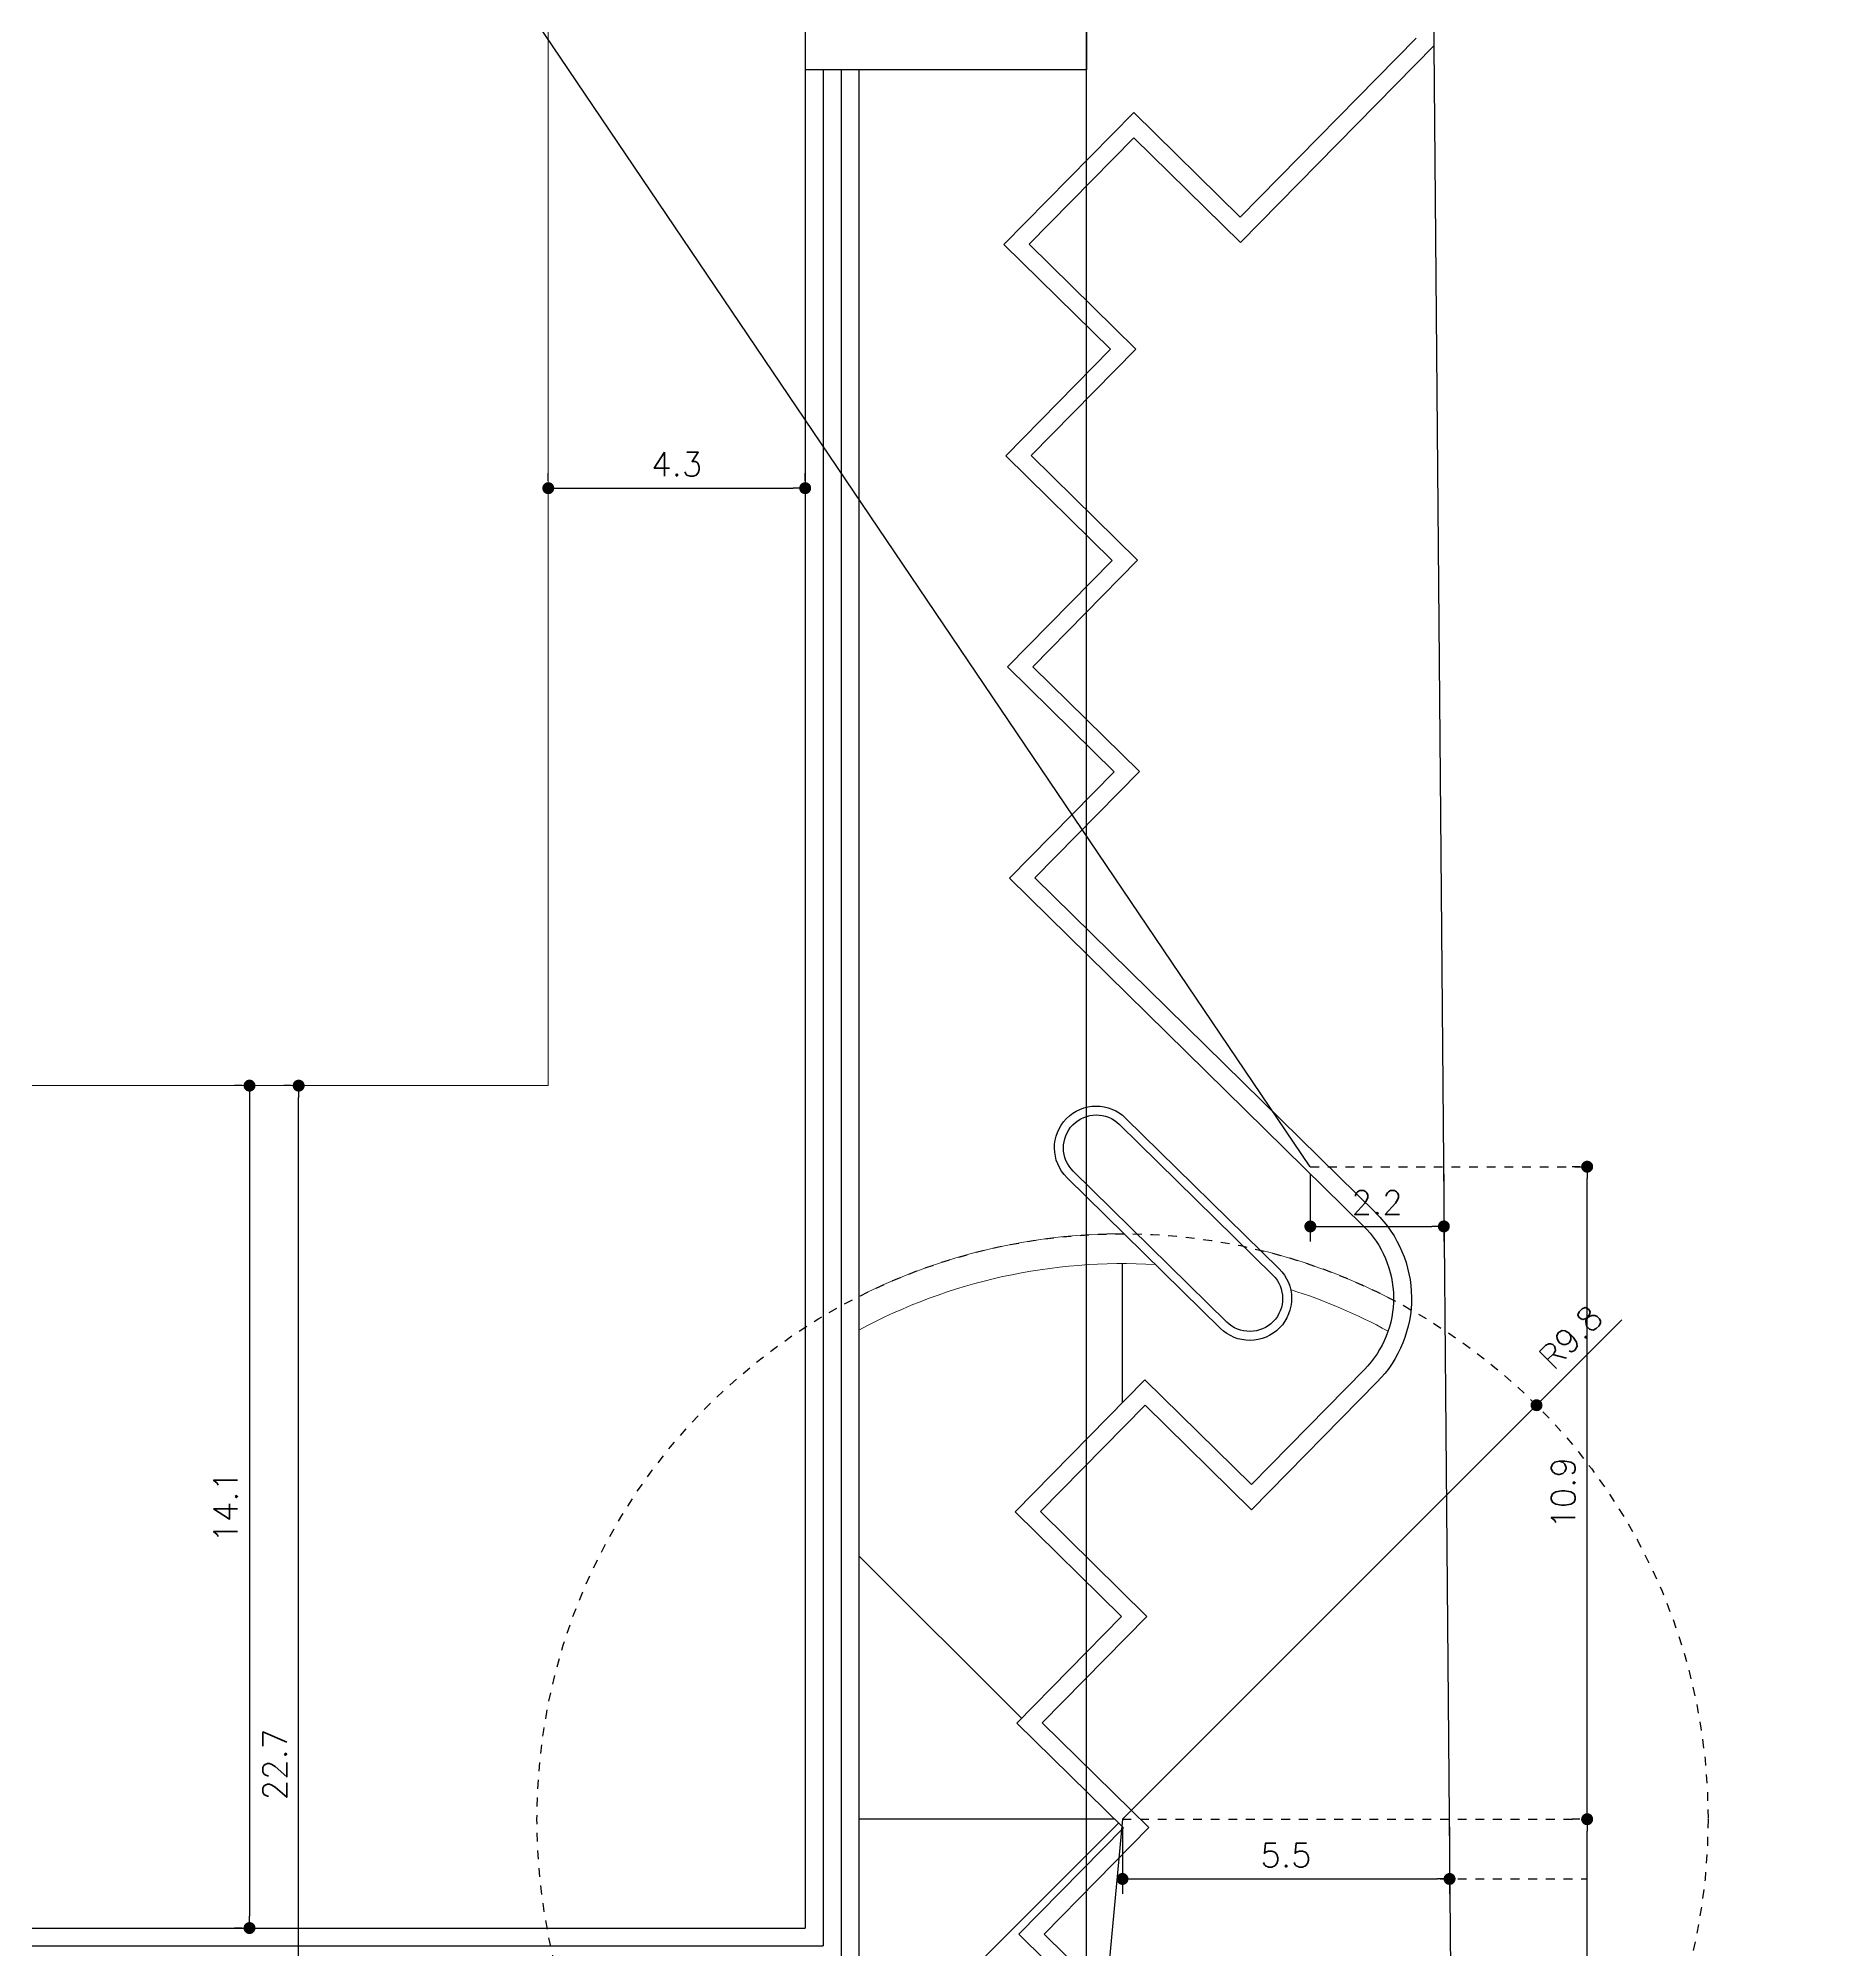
# Model space of a CAD drawing. Extents: x 387222 to 388513, y 9633222 to 9634061.
# Drawn here: x 388137.01 to 388166.95, y 9633349.85 to 9633381.84 of the extents above; entities that cross this region are included whole.
import ezdxf

# ---------------------------------------------------------------- set-up
doc = ezdxf.new("R2010")
doc.units = 0
doc.header["$LTSCALE"] = 0.04921259842519685
doc.header["$PDSIZE"] = -2.5
doc.linetypes.add('ACAD_PROJEÇÃO', pattern=[0.2, 0.1, -0.1])
doc.layers.get('Defpoints').update_dxf_attribs({"color": 8})
for name, color, linetype in [('AI-Cotas', 12, 'Continuous'), ('Camada 1', 7, 'Continuous'), ('CORTE', 6, 'Continuous'), ('MEIO-FIO', 3, 'Continuous'), ('P08', 8, 'Continuous'), ('P2', 2, 'Continuous'), ('PROJEÇÃO', 8, 'ACAD_PROJEÇÃO')]:
    doc.layers.add(name, color=color, linetype=linetype)
doc.layers.add('ARQ_ALVENARIA', color=1, linetype='Continuous', lineweight=0)
doc.layers.add('ARQ_PISO', color=7, linetype='Continuous', lineweight=13)
doc.styles.add('RS200', font='romans.shx', dxfattribs={"height": 0.4})
doc.dimstyles.new('Cota 200', dxfattribs={"dimscale": 0.2, "dimtxt": 0.4, "dimasz": 1, "dimexe": 1.25, "dimexo": 0.625, "dimgap": 1, "dimtad": 1, "dimzin": 4, "dimdsep": 46, "dimtxsty": 'RS200', "dimblk": 'DOT', "dimcen": 0.1, "dimclrt": 2, "dimadec": 0, "dimazin": 0, "dimtfac": 1, "dimtix": 1, "dimtmove": 0, "dimatfit": 3, "dimldrblk": 'DOT', "dimfxl": 1, "dimarcsym": 0})

# ---------------------------------------------------------------- blocks, each defined once
blk = doc.blocks.new('_Dot')
at = {"color": 0, "linetype": 'ByBlock', "lineweight": -2}
blk.add_line((-0.5, 0), (-1, 0), dxfattribs=at)
at = {"color": 0, "linetype": 'ByBlock', "const_width": 0.5}
blk.add_lwpolyline([(-0.25, 0, 1), (0.25, 0, 1)], format="xyb", close=True, dxfattribs=at)
blk = doc.blocks.new('*D337')
at = {"layer": 'AI-Cotas', "color": 0, "lineweight": -2, "transparency": 16777216}
for p, q in [((388141.2457354022, 9633364.313424403), (388141.1207354022, 9633364.313424403)), ((388141.3707354022, 9633341.786097286), (388141.3707354022, 9633364.113424404)), ((388141.2457354022, 9633341.586097287), (388141.1207354022, 9633341.586097287))]:
    blk.add_line(p, q, dxfattribs=at)
at = {"layer": 'Defpoints', "color": 0, "transparency": 16777216}
for p in [(388141.3707354022, 9633364.313424403), (388141.3707354022, 9633364.313424403), (388141.3707354022, 9633341.586097287)]:
    blk.add_point(p, dxfattribs=at)
at = {"layer": 'AI-Cotas', "color": 0, "lineweight": -2, "transparency": 16777216, "xscale": 0.2, "yscale": 0.2, "zscale": 0.2}
for p, rotation in [((388141.3707354022, 9633364.313424403), 90), ((388141.3707354022, 9633341.586097287), 270)]:
    blk.add_blockref('_Dot', p, dxfattribs=dict(at, rotation=rotation))
at = {"layer": 'AI-Cotas', "color": 2, "transparency": 16777216, "insert": (388140.9707354006, 9633352.949760845), "char_height": 0.4, "attachment_point": 5, "rotation": 90, "style": 'RS200'}
blk.add_mtext('22.7', dxfattribs=at)
blk = doc.blocks.new('*D350')
at = {"layer": 'AI-Cotas', "color": 0, "lineweight": -2, "transparency": 16777216}
for p, q in [((388162.8108443347, 9633352.03482266), (388162.6858443347, 9633352.03482266)), ((388162.9358443347, 9633321.604911605), (388162.9358443347, 9633351.83482266)), ((388162.8108443347, 9633321.404911606), (388162.6858443347, 9633321.404911606))]:
    blk.add_line(p, q, dxfattribs=at)
at = {"layer": 'Defpoints', "color": 0, "transparency": 16777216}
for p in [(388162.9358443347, 9633352.03482266), (388162.9358443347, 9633352.03482266), (388162.9358443347, 9633321.404911606)]:
    blk.add_point(p, dxfattribs=at)
at = {"layer": 'AI-Cotas', "color": 0, "lineweight": -2, "transparency": 16777216, "xscale": 0.2, "yscale": 0.2, "zscale": 0.2}
for p, rotation in [((388162.9358443347, 9633352.03482266), 90), ((388162.9358443347, 9633321.404911606), 270)]:
    blk.add_blockref('_Dot', p, dxfattribs=dict(at, rotation=rotation))
at = {"layer": 'AI-Cotas', "color": 2, "transparency": 16777216, "insert": (388162.5358443331, 9633336.719867133), "char_height": 0.4, "attachment_point": 5, "rotation": 90, "style": 'RS200'}
blk.add_mtext('30.6', dxfattribs=at)
blk = doc.blocks.new('*D351')
at = {"layer": 'AI-Cotas', "color": 0, "lineweight": -2, "transparency": 16777216}
for p, q in [((388155.1587425274, 9633351.90982266), (388155.1587425274, 9633350.78482266)), ((388160.6331518152, 9633351.90982266), (388160.6331518152, 9633350.78482266)), ((388155.3587425274, 9633351.03482266), (388160.4331518152, 9633351.03482266))]:
    blk.add_line(p, q, dxfattribs=at)
at = {"layer": 'Defpoints', "color": 0, "transparency": 16777216}
for p in [(388155.1587425274, 9633352.03482266), (388160.6331518152, 9633352.03482266), (388160.6331518152, 9633351.03482266)]:
    blk.add_point(p, dxfattribs=at)
at = {"layer": 'AI-Cotas', "color": 0, "lineweight": -2, "transparency": 16777216, "xscale": 0.2, "yscale": 0.2, "zscale": 0.2, "rotation": 180}
blk.add_blockref('_Dot', (388155.1587425274, 9633351.03482266), dxfattribs=at)
at = {"layer": 'AI-Cotas', "color": 0, "lineweight": -2, "transparency": 16777216, "xscale": 0.2, "yscale": 0.2, "zscale": 0.2}
blk.add_blockref('_Dot', (388160.6331518152, 9633351.03482266), dxfattribs=at)
at = {"layer": 'AI-Cotas', "color": 2, "transparency": 16777216, "insert": (388157.8959471713, 9633351.43482266), "char_height": 0.4, "attachment_point": 5, "style": 'RS200'}
blk.add_mtext('5.5', dxfattribs=at)
blk = doc.blocks.new('*D336')
at = {"layer": 'AI-Cotas', "color": 0, "lineweight": -2, "transparency": 16777216}
for p, q in [((388163.5160712451, 9633360.392151382), (388162.2298103394, 9633359.105890475)), ((388155.1587425331, 9633352.03482266), (388162.0883889822, 9633358.964469118))]:
    blk.add_line(p, q, dxfattribs=at)
at = {"layer": 'Defpoints', "color": 0, "transparency": 16777216}
for p in [(388162.0883889822, 9633358.964469118), (388155.1587425331, 9633352.03482266)]:
    blk.add_point(p, dxfattribs=at)
at = {"layer": 'AI-Cotas', "color": 0, "lineweight": -2, "transparency": 16777216, "xscale": 0.2, "yscale": 0.2, "zscale": 0.2, "rotation": 225.0000000346516}
blk.add_blockref('_Dot', (388162.0883889822, 9633358.964469118), dxfattribs=at)
at = {"layer": 'AI-Cotas', "color": 2, "transparency": 16777216, "insert": (388162.6608087551, 9633360.102574317), "char_height": 0.4, "attachment_point": 5, "rotation": 45.000000034651634, "style": 'RS200'}
blk.add_mtext('R9.8', dxfattribs=at)
blk = doc.blocks.new('*D352')
at = {"layer": 'AI-Cotas', "color": 0, "lineweight": -2, "transparency": 16777216}
for p, q in [((388155.1587425218, 9633352.034822663), (388153.8750218314, 9633338.294660324)), ((388153.651766059, 9633335.905066874), (388153.8564171838, 9633338.095527537))]:
    blk.add_line(p, q, dxfattribs=at)
at = {"layer": 'Defpoints', "color": 0, "transparency": 16777216}
for p in [(388155.1587425218, 9633352.034822663), (388153.8750218314, 9633338.294660324)]:
    blk.add_point(p, dxfattribs=at)
at = {"layer": 'AI-Cotas', "color": 0, "lineweight": -2, "transparency": 16777216, "xscale": 0.2, "yscale": 0.2, "zscale": 0.2, "rotation": 84.66244414944646}
blk.add_blockref('_Dot', (388153.8750218314, 9633338.294660324), dxfattribs=at)
at = {"layer": 'AI-Cotas', "color": 2, "transparency": 16777216, "insert": (388153.346523723, 9633336.937940106), "char_height": 0.4, "attachment_point": 5, "rotation": 84.66244414944646, "style": 'RS200'}
blk.add_mtext('R13.8', dxfattribs=at)
blk = doc.blocks.new('*D360')
at = {"layer": 'AI-Cotas', "color": 0, "lineweight": -2, "transparency": 16777216}
for p, q in [((388137.0763075948, 9633394.355063997), (388138.3084367979, 9633392.5324676)), ((388158.3025334077, 9633362.956698792), (388138.4204485435, 9633392.366777018))]:
    blk.add_line(p, q, dxfattribs=at)
at = {"layer": 'Defpoints', "color": 0, "transparency": 16777216}
for p in [(388138.4204485435, 9633392.366777018), (388158.3025334077, 9633362.956698792)]:
    blk.add_point(p, dxfattribs=at)
at = {"layer": 'AI-Cotas', "color": 0, "lineweight": -2, "transparency": 16777216, "xscale": 0.2, "yscale": 0.2, "zscale": 0.2, "rotation": 304.0598593146813}
blk.add_blockref('_Dot', (388138.4204485435, 9633392.366777018), dxfattribs=at)
at = {"layer": 'AI-Cotas', "color": 2, "transparency": 16777216, "insert": (388137.9677474881, 9633393.75063458), "char_height": 0.4, "attachment_point": 5, "rotation": 304.0598593146813, "style": 'RS200'}
blk.add_mtext('R35.5', dxfattribs=at)
blk = doc.blocks.new('*D361')
at = {"layer": 'AI-Cotas', "color": 0, "lineweight": -2, "transparency": 16777216}
for p, q in [((388162.8108443347, 9633362.956698794), (388162.6858443347, 9633362.956698794)), ((388162.9358443347, 9633352.234822659), (388162.9358443347, 9633362.756698795)), ((388162.8108443347, 9633352.03482266), (388162.6858443347, 9633352.03482266))]:
    blk.add_line(p, q, dxfattribs=at)
at = {"layer": 'Defpoints', "color": 0, "transparency": 16777216}
for p in [(388162.9358443347, 9633362.956698794), (388162.9358443347, 9633362.956698794), (388162.9358443347, 9633352.03482266)]:
    blk.add_point(p, dxfattribs=at)
at = {"layer": 'AI-Cotas', "color": 0, "lineweight": -2, "transparency": 16777216, "xscale": 0.2, "yscale": 0.2, "zscale": 0.2}
for p, rotation in [((388162.9358443347, 9633362.956698794), 90), ((388162.9358443347, 9633352.03482266), 270)]:
    blk.add_blockref('_Dot', p, dxfattribs=dict(at, rotation=rotation))
at = {"layer": 'AI-Cotas', "color": 2, "transparency": 16777216, "insert": (388162.5358443331, 9633357.495760728), "char_height": 0.4, "attachment_point": 5, "rotation": 90, "style": 'RS200'}
blk.add_mtext('10.9', dxfattribs=at)
blk = doc.blocks.new('*D362')
at = {"layer": 'AI-Cotas', "color": 0, "lineweight": -2, "transparency": 16777216}
for p, q in [((388158.3025333946, 9633362.831698794), (388158.3025333946, 9633361.706698794)), ((388160.5372295053, 9633362.831698794), (388160.5372295053, 9633361.706698794)), ((388158.5025333946, 9633361.956698794), (388160.3372295053, 9633361.956698794))]:
    blk.add_line(p, q, dxfattribs=at)
at = {"layer": 'Defpoints', "color": 0, "transparency": 16777216}
for p in [(388158.3025333946, 9633362.956698794), (388160.5372295053, 9633362.956698794), (388160.5372295053, 9633361.956698794)]:
    blk.add_point(p, dxfattribs=at)
at = {"layer": 'AI-Cotas', "color": 0, "lineweight": -2, "transparency": 16777216, "xscale": 0.2, "yscale": 0.2, "zscale": 0.2, "rotation": 180}
blk.add_blockref('_Dot', (388158.3025333946, 9633361.956698794), dxfattribs=at)
at = {"layer": 'AI-Cotas', "color": 0, "lineweight": -2, "transparency": 16777216, "xscale": 0.2, "yscale": 0.2, "zscale": 0.2}
blk.add_blockref('_Dot', (388160.5372295053, 9633361.956698794), dxfattribs=at)
at = {"layer": 'AI-Cotas', "color": 2, "transparency": 16777216, "insert": (388159.41988145, 9633362.356698794), "char_height": 0.4, "attachment_point": 5, "style": 'RS200'}
blk.add_mtext('2.2', dxfattribs=at)
blk = doc.blocks.new('*D402')
at = {"layer": 'AI-Cotas', "color": 0, "lineweight": -2, "transparency": 16777216}
for p, q in [((388145.5482792882, 9633374.438424403), (388145.5482792882, 9633374.563424403)), ((388149.8482792889, 9633374.438424403), (388149.8482792889, 9633374.563424403)), ((388145.7482792882, 9633374.313424403), (388149.6482792889, 9633374.313424403))]:
    blk.add_line(p, q, dxfattribs=at)
at = {"layer": 'Defpoints', "color": 0, "transparency": 16777216}
for p in [(388145.5482792882, 9633374.313424403), (388149.8482792889, 9633374.313424403), (388149.8482792889, 9633374.313424403)]:
    blk.add_point(p, dxfattribs=at)
at = {"layer": 'AI-Cotas', "color": 0, "lineweight": -2, "transparency": 16777216, "xscale": 0.2, "yscale": 0.2, "zscale": 0.2, "rotation": 180}
blk.add_blockref('_Dot', (388145.5482792882, 9633374.313424403), dxfattribs=at)
at = {"layer": 'AI-Cotas', "color": 0, "lineweight": -2, "transparency": 16777216, "xscale": 0.2, "yscale": 0.2, "zscale": 0.2}
blk.add_blockref('_Dot', (388149.8482792889, 9633374.313424403), dxfattribs=at)
at = {"layer": 'AI-Cotas', "color": 2, "transparency": 16777216, "insert": (388147.6982792885, 9633374.713424403), "char_height": 0.4, "attachment_point": 5, "style": 'RS200'}
blk.add_mtext('4.3', dxfattribs=at)
blk = doc.blocks.new('*D404')
at = {"layer": 'AI-Cotas', "color": 0, "lineweight": -2, "transparency": 16777216}
for p, q in [((388140.4232792882, 9633364.313424403), (388140.2982792882, 9633364.313424403)), ((388140.5482792882, 9633364.113424404), (388140.5482792882, 9633350.413424402)), ((388140.4232792882, 9633350.213424403), (388140.2982792882, 9633350.213424403))]:
    blk.add_line(p, q, dxfattribs=at)
at = {"layer": 'Defpoints', "color": 0, "transparency": 16777216}
for p in [(388140.5482792882, 9633364.313424403), (388140.5482792882, 9633350.213424403), (388140.5482792882, 9633350.213424403)]:
    blk.add_point(p, dxfattribs=at)
at = {"layer": 'AI-Cotas', "color": 0, "lineweight": -2, "transparency": 16777216, "xscale": 0.2, "yscale": 0.2, "zscale": 0.2}
for p, rotation in [((388140.5482792882, 9633364.313424403), 90), ((388140.5482792882, 9633350.213424403), 270)]:
    blk.add_blockref('_Dot', p, dxfattribs=dict(at, rotation=rotation))
at = {"layer": 'AI-Cotas', "color": 2, "transparency": 16777216, "insert": (388140.1482792866, 9633357.263424404), "char_height": 0.4, "attachment_point": 5, "rotation": 90, "style": 'RS200'}
blk.add_mtext('14.1', dxfattribs=at)

msp = doc.modelspace()

# ---------------------------------------------------------------- linework, layer by layer
at = {"layer": 'ARQ_ALVENARIA'}
msp.add_lwpolyline([(388153.0582792879, 9633384.313424403), (388145.5482792882, 9633384.313424403), (388145.5482792882, 9633364.313424403), (388135.5482792882, 9633364.313424403), (388135.5482792882, 9633384.313424403), (388128.0382792884, 9633384.313424403), (388128.0382792884, 9633392.313424403), (388133.0482792882, 9633392.313424403), (388133.0482792882, 9633400.313424403), (388148.0482792882, 9633400.313424403), (388148.0482792882, 9633392.313424403), (388153.0582792879, 9633392.313424403)], close=True, dxfattribs=at)
at = {"layer": 'ARQ_PISO'}
for radius, start, end in [(9.8, 89.84680646507519, 116.7467166575446), (9.8, 62.42394101507251, 76.40836791665824), (9.3, 86.5990773531416, 118.3100965389708), (9.3, 61.44755528120422, 72.38934286618458)]:
    msp.add_arc((388155.1587425218, 9633352.034822661), radius, start, end, dxfattribs=at)
at = {"layer": 'Camada 1'}
for points in [[(388155.1587425125, 9633359.009427803), (388155.1587425125, 9633361.33482266)], [(388153.469911796, 9633353.723653376), (388150.7482792911, 9633356.445285881)], [(388155.094106662, 9633351.97018681), (388148.5826494535, 9633345.4587296)], [(388155.0283250668, 9633352.03482266), (388150.7482792911, 9633352.03482266)]]:
    msp.add_lwpolyline(points, dxfattribs=at)
at = {"layer": 'CORTE'}
msp.add_lwpolyline([(388154.5482792882, 9633432.609019702), (388154.5482792882, 9633308.609019702)], dxfattribs=at)
at = {"layer": 'MEIO-FIO'}
for points in [[(388160.3724171137, 9633381.722516129), (388160.3702826956, 9633384.483691907), (388160.7186548123, 9633406.795578897, 0.4187937791647714), (388156.7191423019, 9633410.858026268), (388149.2482792874, 9633410.858026268)], [(388160.0712281195, 9633381.844029084), (388157.1296470882, 9633378.850305153), (388155.3464187467, 9633380.602474289), (388153.1737290164, 9633378.391271142), (388154.9569573616, 9633376.639102008), (388153.2047882238, 9633374.855873665), (388154.988016569, 9633373.10370453), (388153.235847433, 9633371.320476187), (388155.0190757764, 9633369.568307053), (388153.2669066404, 9633367.78507871), (388159.1872247429, 9633361.967877181, -0.414213562373107), (388159.2083450024, 9633359.563806897), (388157.3160023344, 9633357.637920287), (388155.5327739948, 9633359.390089422), (388153.3600842682, 9633357.178886276), (388155.1433126116, 9633355.426717142), (388153.3911434756, 9633353.643488798), (388155.1743718171, 9633351.891319664), (388153.422202683, 9633350.10809132), (388155.2054310263, 9633348.355922187), (388153.4532618923, 9633346.572693843), (388160.441417274, 9633339.706253985)], [(388160.3723081862, 9633381.72240527), (388157.1333741927, 9633378.426057456), (388155.3501458493, 9633380.17822659), (388153.5979767134, 9633378.394998249), (388155.3812050586, 9633376.642829113), (388153.6290359226, 9633374.85960077), (388155.412264266, 9633373.107431635), (388153.66009513, 9633371.324203292), (388155.4433234734, 9633369.572034158), (388153.6911543374, 9633367.788805814), (388159.3974850373, 9633362.181864584, -0.4142135623731084), (388159.4223324032, 9633359.3535466), (388157.3197294426, 9633357.21367259), (388155.5365010974, 9633358.965841724), (388153.7843319652, 9633357.182613382), (388155.5675603048, 9633355.430444246), (388153.8153911707, 9633353.647215903), (388155.5986195159, 9633351.895046769), (388153.84645038, 9633350.111818425), (388155.6296787252, 9633348.359649291), (388153.8775095892, 9633346.576420948), (388160.740314058, 9633339.833148718)], [(388154.2215174836, 9633363.762800978, -0.4142135623730964), (388155.2114287791, 9633363.771497557), (388157.7792775919, 9633361.248374004, -0.4142135623730878), (388157.7879741685, 9633360.25846271), (388157.7879741685, 9633360.25846271, -0.4142135623731028), (388156.7980628749, 9633360.249766132), (388154.2302140621, 9633362.772889685, -0.4142135623730864), (388154.2215174836, 9633363.762800978), (388154.2215174836, 9633363.762800978)]]:
    msp.add_lwpolyline(points, format="xyb", dxfattribs=at)
msp.add_lwpolyline([(388154.3285111831, 9633363.657670831, -0.4142135623731202), (388155.1062986301, 9633363.664503857), (388157.6741474429, 9633361.141380303, -0.4142135623730631), (388157.680980469, 9633360.363592857, -0.4142135623731041), (388156.9031930258, 9633360.356759831), (388154.3353442111, 9633362.879883386, -0.4142135623730631)], format="xyb", close=True, dxfattribs=at)
at = {"layer": 'P08'}
msp.add_lwpolyline([(388160.740314058, 9633339.833148718), (388160.3724171137, 9633381.722516129)], dxfattribs=at)
at = {"layer": 'P2'}
for points in [[(388149.8482792889, 9633382.813424403), (388149.8482792889, 9633350.213424403)], [(388154.5582792879, 9633382.813424403), (388154.5582792879, 9633381.313424403), (388149.8482792889, 9633381.313424403)], [(388150.1482792897, 9633381.313424403), (388150.1482792897, 9633349.913424402)], [(388150.4482792904, 9633381.313424403), (388150.4482792904, 9633349.613424404)], [(388150.7482792911, 9633381.313424403), (388150.7482792911, 9633349.313424403)], [(388131.2482792893, 9633350.213424403), (388149.8482792889, 9633350.213424403)], [(388131.2482792893, 9633349.913424402), (388150.1482792897, 9633349.913424402)]]:
    msp.add_lwpolyline(points, dxfattribs=at)
at = {"layer": 'PROJEÇÃO', "ltscale": 30}
for points in [[(388158.3025333946, 9633362.956698794), (388162.9358443347, 9633362.956698794)], [(388155.1587425274, 9633352.03482266), (388162.9358443347, 9633352.03482266)], [(388155.1587425274, 9633351.03482266), (388162.9358443347, 9633351.03482266)]]:
    msp.add_lwpolyline(points, dxfattribs=at)
for centre, radius in [((388158.3025334076, 9633362.956698792), 35.5), ((388155.1587425256, 9633352.03482266), 9.8)]:
    msp.add_circle(centre, radius, dxfattribs=at)

# ---------------------------------------------------------------- dimensions: what is measured, and where the dimension line sits
at = {"layer": 'AI-Cotas'}
for center, mpoint, picture, middle in [((388158.3025334077, 9633362.956698792), (388138.4204485435, 9633392.366777018), '*D360', (388137.9677474881, 9633393.75063458)), ((388155.1587425331, 9633352.03482266), (388162.0883889822, 9633358.964469118), '*D336', (388162.6608087551, 9633360.102574317)), ((388155.1587425218, 9633352.034822663), (388153.8750218314, 9633338.294660324), '*D352', (388153.346523723, 9633336.937940106))]:
    dim = msp.add_radius_dim(center=center, mpoint=mpoint, dimstyle='Cota 200', override={"dimdec": 1}, dxfattribs=at)
    dim.commit()
    dim.dimension.update_dxf_attribs({"geometry": picture, "text_midpoint": middle})
for base, p1, p2, angle, picture, middle in [((388149.8482792889, 9633374.313424403), (388145.5482792882, 9633374.313424403), (388149.8482792889, 9633374.313424403), 180, '*D402', (388147.6982792885, 9633374.713424403)), ((388140.5482792882, 9633350.213424403), (388140.5482792882, 9633364.313424403), (388140.5482792882, 9633350.213424403), 90, '*D404', (388140.1482792866, 9633357.263424404)), ((388141.3707354022, 9633364.313424403), (388141.3707354022, 9633341.586097287), (388141.3707354022, 9633364.313424403), 90, '*D337', (388140.9707354006, 9633352.949760845)), ((388162.9358443347, 9633362.956698794), (388162.9358443347, 9633352.03482266), (388162.9358443347, 9633362.956698794), 90, '*D361', (388162.5358443331, 9633357.495760728)), ((388160.5372295053, 9633361.956698794), (388158.3025333946, 9633362.956698794), (388160.5372295053, 9633362.956698794), 180, '*D362', (388159.41988145, 9633362.356698794)), ((388162.9358443347, 9633352.03482266), (388162.9358443347, 9633321.404911606), (388162.9358443347, 9633352.03482266), 90, '*D350', (388162.5358443331, 9633336.719867133)), ((388160.6331518152, 9633351.03482266), (388155.1587425274, 9633352.03482266), (388160.6331518152, 9633352.03482266), 180, '*D351', (388157.8959471713, 9633351.43482266))]:
    dim = msp.add_linear_dim(base=base, p1=p1, p2=p2, angle=angle, dimstyle='Cota 200', override={"dimdec": 1}, dxfattribs=at)
    dim.commit()
    dim.dimension.update_dxf_attribs({"geometry": picture, "text_midpoint": middle})

doc.saveas('drawing.dxf')
